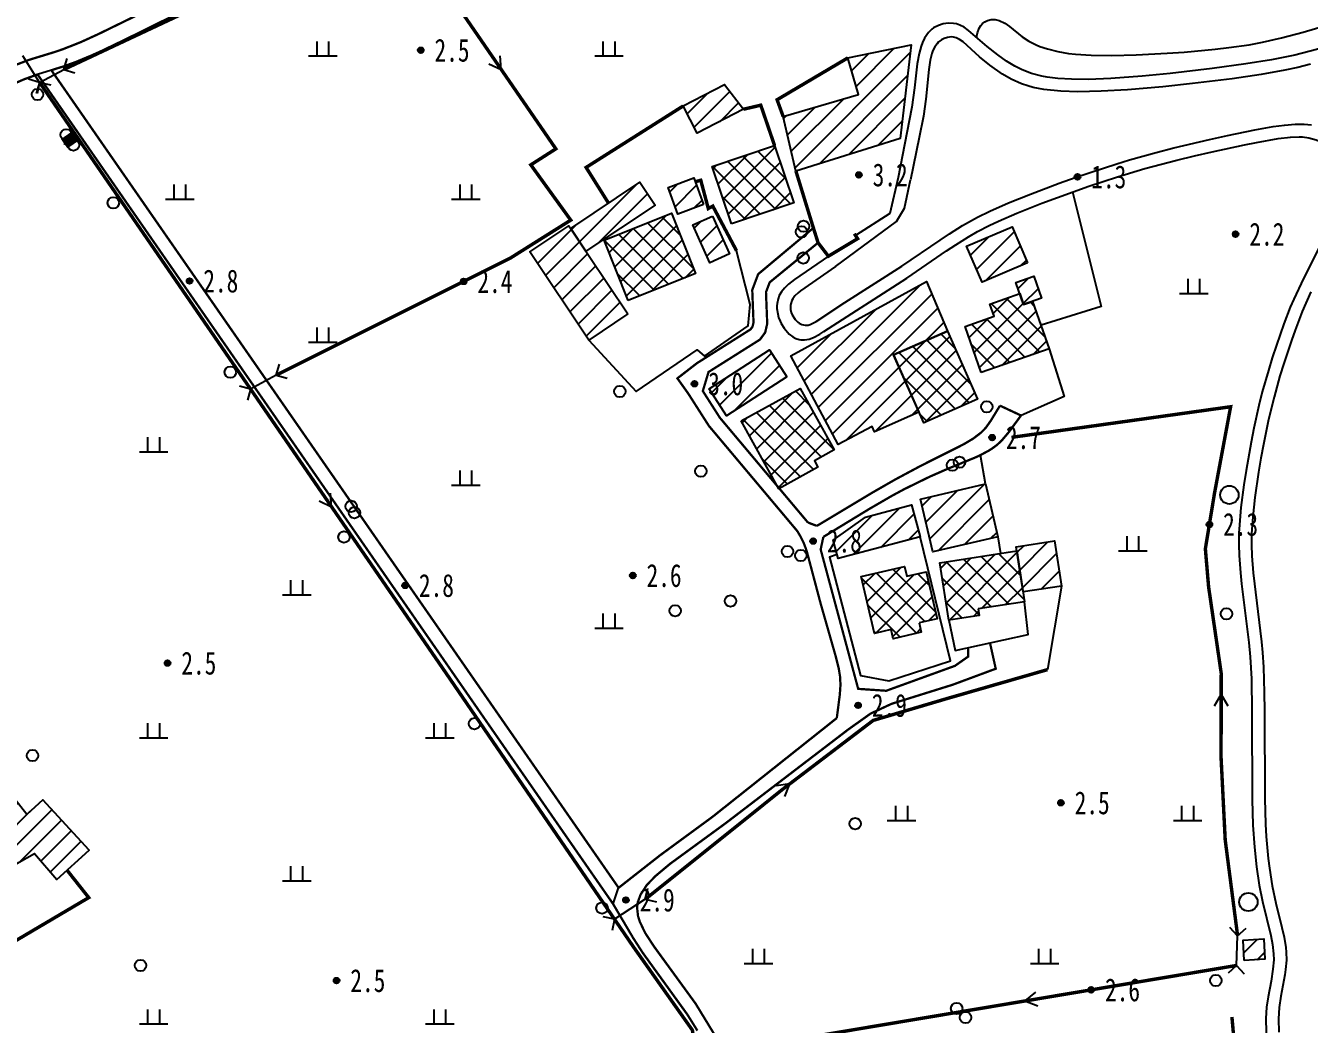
# Model space of a CAD drawing. Header units: metres. Extents: x 494039 to 619385, y 3351420 to 3402703.
# Drawn here: x 590987.4 to 591211.7, y 3392741.3 to 3392915.9 of the extents above; entities that cross this region are included whole.
import ezdxf
from ezdxf.enums import TextEntityAlignment as Align

# ---------------------------------------------------------------- set-up
doc = ezdxf.new("R2010")
doc.units = ezdxf.units.M
for name, pattern in [('2180', [0]), ('2430', [0]), ('2450', [0]), ('4410a', [0]), ('8521', [0]), ('8522', [0]), ('9610', [0])]:
    doc.linetypes.add(name, pattern=pattern)
for name, color, linetype in [('210100', 130, 'Continuous'), ('220200', 130, 'Continuous'), ('220900', 130, '2180'), ('261301', 141, 'Continuous'), ('310300', 8, 'Continuous'), ('310500', 8, 'Continuous'), ('380201', 8, '2430'), ('380202', 8, '2450'), ('420500', 8, 'Continuous'), ('440100', 8, 'Continuous'), ('510301', 8, 'Continuous'), ('510402', 8, 'Continuous'), ('720100', 8, 'Continuous'), ('760201', 8, '8521'), ('760202', 8, '8522'), ('810100', 8, '9610'), ('810302', 8, 'Continuous'), ('810501', 8, 'Continuous')]:
    doc.layers.add(name, color=color, linetype=linetype)
pattern_1 = [(45, (0, 0), (-1.767766953, 1.767766953), []), (135, (0, 0), (-1.767766953, -1.767766953), [])]
pattern_2 = [(45, (0, 0), (-1.767766953, 1.767766953), [])]

# ---------------------------------------------------------------- blocks, each defined once
blk = doc.blocks.new('gc170')
at = {"linetype": 'Continuous'}
blk.add_circle((0, 0), 0.5, dxfattribs=at)
blk = doc.blocks.new('gu')
at = {"flags": 128}
for points in [[(3.75, 0), (-3.75, 0)], [(2.71, -0.6), (3.75, 0), (3.75, 0), (2.71, 0.6)]]:
    blk.add_lwpolyline(points, dxfattribs=at)
blk = doc.blocks.new('p_point')
for radius in [0.25, 0.2, 0.15, 0.1, 0.05]:
    blk.add_circle((0, 0), radius)
blk.add_point((0, 0))
blk = doc.blocks.new('vm')
at = {"linetype": 'Continuous'}
for p, q in [((-0.5, 0), (-0.5, 1.3)), ((0.5, 1.3), (0.5, 0)), ((1.25, 0), (-1.25, 0))]:
    blk.add_line(p, q, dxfattribs=at)
blk = doc.blocks.new('v1')
blk.add_circle((0, 0), 0.8)
blk = doc.blocks.new('1-3&1-4')
at = {"layer": '310300', "linetype": 'Continuous'}
h = blk.add_hatch(dxfattribs=at)
h.set_pattern_fill('ANSI31', color=8, scale=20, style=0)
h.set_pattern_definition(pattern_2)
h.paths.add_polyline_path([(591119.7784, 3392899.9875), (591132.9517, 3392903.8747), (591131.0696, 3392910.2528), (591142.1435, 3392912.5397), (591140.2443, 3392896.1761), (591121.9952, 3392890.4766)])
h = blk.add_hatch(dxfattribs=at)
h.set_pattern_fill('ANSI31', color=8, scale=20, style=0)
h.set_pattern_definition(pattern_2)
h.paths.add_polyline_path([(591112.8355, 3392901.2762), (591104.7626, 3392897.09), (591102.2943, 3392901.8501), (591109.519, 3392905.5965)])
h = blk.add_hatch(dxfattribs=at)
h.set_pattern_fill('ANSI31', color=8, scale=20, style=0)
h.set_pattern_definition(pattern_2)
h.paths.add_polyline_path([(591082.6325, 3392880.4451), (591094.7227, 3392888.5221), (591097.3951, 3392884.5218), (591085.3049, 3392876.4448)])
h = blk.add_hatch(dxfattribs=at)
h.set_pattern_fill('ANSI31', color=8, scale=20, style=0)
h.set_pattern_definition(pattern_2)
h.paths.add_polyline_path([(591105.8703, 3392884.6296), (591101.358, 3392882.964), (591099.6462, 3392887.6013), (591104.1586, 3392889.2669)])
h = blk.add_hatch(dxfattribs=at)
h.set_pattern_fill('ANSI31', color=8, scale=20, style=0)
h.set_pattern_definition(pattern_2)
h.paths.add_polyline_path([(591107.3921, 3392882.5978), (591110.364, 3392876.0017), (591106.932, 3392874.4554), (591103.9602, 3392881.0515)])
h = blk.add_hatch(dxfattribs=at)
h.set_pattern_fill('ANSI31', color=8, scale=20, style=0)
h.set_pattern_definition(pattern_2)
h.paths.add_polyline_path([(591092.6241, 3392865.489), (591085.7797, 3392860.9165), (591075.4732, 3392876.344), (591082.3176, 3392880.9164)])
h = blk.add_hatch(dxfattribs=at)
h.set_pattern_fill('ANSI31', color=8, scale=20, style=0)
h.set_pattern_definition(pattern_2)
h.paths.add_polyline_path([(591162.493, 3392874.4469), (591154.5285, 3392871.0289), (591151.8294, 3392877.3183), (591159.7939, 3392880.7362)])
h = blk.add_hatch(dxfattribs=at)
h.set_pattern_fill('ANSI31', color=8, scale=20, style=0)
h.set_pattern_definition(pattern_2)
h.paths.add_polyline_path([(591143.5025, 3392848.3302), (591135.7102, 3392844.8872), (591135.3098, 3392845.7934), (591129.4073, 3392842.6842), (591121.1143, 3392858.1652), (591144.8202, 3392871.1545), (591148.4666, 3392862.5017), (591139.0745, 3392858.3518)])
h = blk.add_hatch(dxfattribs=at)
h.set_pattern_fill('ANSI31', color=8, scale=20, style=0)
h.set_pattern_definition(pattern_2)
h.paths.add_polyline_path([(591161.798, 3392867.1455), (591160.4498, 3392870.9723), (591163.5774, 3392872.0742), (591164.9256, 3392868.2473)])
h = blk.add_hatch(dxfattribs=at)
h.set_pattern_fill('ANSI31', color=8, scale=20, style=0)
h.set_pattern_definition(pattern_2)
h.paths.add_polyline_path([(591120.4165, 3392854.5134), (591109.8811, 3392847.6746), (591106.823, 3392852.3858), (591117.3584, 3392859.2246)])
h = blk.add_hatch(dxfattribs=at)
h.set_pattern_fill('ANSI31', color=8, scale=20, style=0)
h.set_pattern_definition(pattern_2)
h.paths.add_polyline_path([(591157.2932, 3392826.56), (591145.94, 3392823.8996), (591143.7753, 3392833.1371), (591155.1286, 3392835.7975)])
h = blk.add_hatch(dxfattribs=at)
h.set_pattern_fill('ANSI31', color=8, scale=20, style=0)
h.set_pattern_definition(pattern_2)
h.paths.add_polyline_path([(591143.7271, 3392826.5051), (591129.3669, 3392822.7492), (591128.5265, 3392825.9625), (591134.1492, 3392829.9891), (591142.2257, 3392832.1301)])
h = blk.add_hatch(dxfattribs=at)
h.set_pattern_fill('ANSI31', color=8, scale=20, style=0)
h.set_pattern_definition(pattern_2)
h.paths.add_polyline_path([(591161.6888, 3392816.899), (591160.4768, 3392824.7978), (591167.1941, 3392825.8285), (591168.4061, 3392817.9297)])
h = blk.add_hatch(dxfattribs=at)
h.set_pattern_fill('ANSI31', color=8, scale=20, style=0)
h.set_pattern_definition(pattern_2)
h.paths.add_polyline_path([(590985.8419, 3392769.4089), (590988.9172, 3392771.1658), (590992.7883, 3392766.6172), (590998.4413, 3392771.7481), (590990.3654, 3392780.5869), (590987.5449, 3392778.01), (590980.7962, 3392786.5766), (590976.9625, 3392783.9215), (590971.7964, 3392791.381), (590958.797, 3392782.3782), (590973.0429, 3392761.8082), (590977.996, 3392765.2385), (590977.3304, 3392766.4909), (590974.1303, 3392764.7899), (590969.4264, 3392773.6396), (590980.4724, 3392779.5109)])
h = blk.add_hatch(dxfattribs=at)
h.set_pattern_fill('ANSI31', color=8, scale=20, style=0)
h.set_pattern_definition(pattern_2)
h.paths.add_polyline_path([(591200.3578, 3392752.4824), (591200.1556, 3392756.0575), (591203.7539, 3392756.261), (591203.9562, 3392752.6859)])
at = {"layer": '310500', "linetype": 'Continuous'}
h = blk.add_hatch(dxfattribs=at)
h.set_pattern_fill('ANSI37', color=8, scale=20, style=0)
h.set_pattern_definition(pattern_1)
h.paths.add_polyline_path([(591110.7392, 3392881.2597), (591107.3784, 3392891.263), (591118.2668, 3392894.9212), (591121.6276, 3392884.9178)])
h = blk.add_hatch(dxfattribs=at)
h.set_pattern_fill('ANSI37', color=8, scale=20, style=0)
h.set_pattern_definition(pattern_1)
h.paths.add_polyline_path([(591092.6913, 3392867.8602), (591088.4917, 3392878.3893), (591100.2555, 3392883.0814), (591104.4551, 3392872.5524)])
h = blk.add_hatch(dxfattribs=at)
h.set_pattern_fill('ANSI37', color=8, scale=20, style=0)
h.set_pattern_definition(pattern_1)
h.paths.add_polyline_path([(591154.402, 3392855.2313), (591151.554, 3392863.3154), (591156.6471, 3392865.1097), (591155.9001, 3392867.23), (591161.1203, 3392869.0691), (591161.798, 3392867.1455), (591163.3637, 3392867.6971), (591166.281, 3392859.4162)])
h = blk.add_hatch(dxfattribs=at)
h.set_pattern_fill('ANSI37', color=8, scale=20, style=0)
h.set_pattern_definition(pattern_1)
h.paths.add_polyline_path([(591139.0745, 3392858.3518), (591148.4666, 3392862.5017), (591153.7223, 3392850.6069), (591144.3301, 3392846.4571)])
h = blk.add_hatch(dxfattribs=at)
h.set_pattern_fill('ANSI37', color=8, scale=20, style=0)
h.set_pattern_definition(pattern_1)
h.paths.add_polyline_path([(591112.4533, 3392846.7883), (591122.7515, 3392852.481), (591128.6818, 3392841.7532), (591125.2228, 3392839.8411), (591125.8513, 3392838.704), (591119.0122, 3392834.9234)])
h = blk.add_hatch(dxfattribs=at)
h.set_pattern_fill('ANSI37', color=8, scale=20, style=0)
h.set_pattern_definition(pattern_1)
h.paths.add_polyline_path([(591153.8558, 3392813.9197), (591154.0307, 3392812.7801), (591148.701, 3392811.9623), (591147.1594, 3392822.0087), (591160.5886, 3392824.0693), (591161.9553, 3392815.1625)])
h = blk.add_hatch(dxfattribs=at)
h.set_pattern_fill('ANSI37', color=8, scale=20, style=0)
h.set_pattern_definition(pattern_1)
h.paths.add_polyline_path([(591143.5182, 3392811.4887), (591143.8977, 3392809.8695), (591139.0138, 3392808.725), (591138.6408, 3392810.3167), (591135.76, 3392809.6416), (591133.4286, 3392819.5904), (591140.9992, 3392821.3645), (591141.4054, 3392819.6309), (591144.7386, 3392820.412), (591146.6573, 3392812.2243)])
at = {"layer": '210100', "color": 141, "linetype": 'Continuous', "flags": 128}
for points in [[(591211.9283, 3392909.1407), (591209.7102, 3392908.5914), (591207.4371, 3392908.1047), (591203.322, 3392907.3692), (591198.262, 3392906.6197), (591191.3072, 3392905.7476), (591186.1067, 3392905.1936), (591179.9699, 3392904.6738), (591175.3545, 3392904.4082), (591171.2845, 3392904.325), (591168.2782, 3392904.4177), (591165.3401, 3392904.7197), (591163.4376, 3392905.0889), (591162.5087, 3392905.3396), (591161.3962, 3392905.7196), (591159.6233, 3392906.5308), (591158.1013, 3392907.4129), (591155.891, 3392908.9609), (591154.1011, 3392910.4208), (591151.227, 3392913.0471), (591150.6063, 3392913.4884), (591150.0038, 3392913.7731), (591149.5533, 3392913.8839), (591149.1333, 3392913.91), (591148.4805, 3392913.8294), (591147.893, 3392913.6419), (591147.4208, 3392913.3963), (591146.8867, 3392912.9731), (591146.6567, 3392912.7246), (591146.2622, 3392912.1623), (591145.9452, 3392911.5239), (591145.7511, 3392911.0026), (591145.4558, 3392909.8719), (591145.2041, 3392908.2354), (591144.7179, 3392903.0639), (591144.2686, 3392900.0785), (591143.5404, 3392896.3253), (591142.0154, 3392888.9396)], [(591128.9177, 3392873.7762), (591122.7692, 3392869.5404), (591122.3643, 3392869.2048), (591121.8271, 3392868.6601), (591121.4464, 3392868.1236), (591121.2989, 3392867.8331), (591121.1209, 3392867.2806), (591121.0733, 3392866.981), (591121.0783, 3392866.2835), (591121.1939, 3392865.7366), (591121.3458, 3392865.3374), (591121.8653, 3392864.511), (591122.3152, 3392864.0596), (591122.5622, 3392863.8756), (591123.032, 3392863.6306), (591123.6273, 3392863.5097), (591124.1541, 3392863.5603), (591124.4863, 3392863.6527), (591125.5564, 3392864.1756), (591130.5266, 3392867.4692), (591140.5122, 3392873.8281), (591147.2148, 3392878.4121), (591148.8491, 3392879.5077), (591151.1354, 3392880.9502), (591153.7598, 3392882.4122), (591155.8866, 3392883.456), (591159.1371, 3392884.8958), (591162.9884, 3392886.4502), (591167.9947, 3392888.3255), (591170.7929, 3392889.3232), (591173.6004, 3392890.2908), (591178.1118, 3392891.7614), (591180.3245, 3392892.4314), (591184.9637, 3392893.7171), (591188.0699, 3392894.5154), (591194.3111, 3392896.0129), (591197.4495, 3392896.7128), (591202.1936, 3392897.6776), (591205.3955, 3392898.234), (591207.3771, 3392898.5178), (591209.2566, 3392898.6846), (591210.8375, 3392898.6847), (591212.1164, 3392898.5461)], [(591212.0089, 3392869.3676), (591210.4916, 3392865.9266), (591209.2442, 3392862.687), (591208.5999, 3392860.8731), (591207.2767, 3392856.8546), (591206.6038, 3392854.6476), (591205.5638, 3392850.9432), (591204.6167, 3392847.0497), (591203.7139, 3392842.6948), (591203.2642, 3392840.2633), (591202.8497, 3392837.8262), (591202.2062, 3392833.4308), (591201.8298, 3392830.0079), (591201.6375, 3392827.0729), (591201.6043, 3392825.1162), (591201.6602, 3392823.237), (591201.8886, 3392820.2307), (591203.364, 3392808.1981), (591203.5431, 3392806.3144), (591203.713, 3392803.767), (591203.8653, 3392799.3035), (591203.9058, 3392796.1125), (591203.9473, 3392780.7871), (591204.0798, 3392776.3194), (591204.2027, 3392774.165), (591204.5527, 3392770.3178), (591204.7583, 3392768.6401), (591205.2335, 3392765.5404), (591205.8589, 3392762.473), (591206.9316, 3392758.267), (591207.3173, 3392756.538), (591207.6047, 3392754.7372), (591207.6802, 3392753.9498), (591207.7166, 3392752.5279), (591207.5897, 3392750.9116), (591207.45, 3392749.9449), (591206.7575, 3392746.2487), (591206.4725, 3392744.2495), (591206.3611, 3392742.2895), (591206.4035, 3392739.9318)]]:
    blk.add_lwpolyline(points, dxfattribs=at)
at = {"layer": '210100', "color": 141, "linetype": 'Continuous', "elevation": 2.9662, "flags": 128}
blk.add_lwpolyline([(591128.9177, 3392873.7762), (591139.5822, 3392881.6801), (591140.9713, 3392883.9952), (591142.0154, 3392888.9396)], dxfattribs=at)
at = {"layer": '220200', "color": 141, "linetype": 'Continuous', "const_width": 0.6, "flags": 128}
for points in [[(591031.1592, 3392854.8096), (591072.0312, 3392875.2231), (591082.6409, 3392881.8942), (591075.6597, 3392891.5548), (591080.0384, 3392894.3545), (591052.2329, 3392934.7485), (591086.5754, 3392951.1446)], [(590989.796, 3392905.9608), (591061.1977, 3392802.1906), (591093.6641, 3392754.7588), (591103.9002, 3392740.3045), (591104.4169, 3392736.7224), (591104.1988, 3392734.5035), (591103.5589, 3392733.7869), (591099.99, 3392731.8056)], [(591199.2, 3392756.7718), (591197.0308, 3392773.5294), (591196.3078, 3392787.9216), (591196.3326, 3392802.6724), (591194.1239, 3392817.8145), (591193.5613, 3392824.4408), (591195.155, 3392834.1368), (591197.9771, 3392849.2726), (591159.6716, 3392843.9212)], [(591165.9611, 3392803.317), (591148.2429, 3392798.2157), (591135.5104, 3392794.4478), (591119.6904, 3392782.4113), (591095.6686, 3392763.1804)], [(591198.2031, 3392742.6069), (591201.875, 3392701.7419), (591201.6136, 3392686.0023), (591200.4007, 3392675.0584), (591196.0627, 3392661.4721), (591191.9304, 3392651.7587), (591189.7657, 3392648.9029)]]:
    blk.add_lwpolyline(points, dxfattribs=at)
for points, elevation in [([(590994.0261, 3392908.2203), (591036.9249, 3392928.3578)], 2.5739), ([(591115.9648, 3392737.668), (591199.0024, 3392751.6079)], 2.9577)]:
    blk.add_lwpolyline(points, dxfattribs=dict(at, elevation=elevation))
at = {"layer": '220900', "color": 141, "linetype": 'Continuous'}
for p, q in [((590994.0261, 3392908.2203), (590994.6072, 3392910.134)), ((590989.796, 3392905.9608), (590987.8823, 3392906.5419)), ((590994.0261, 3392908.2203), (590995.9398, 3392907.6392)), ((590989.796, 3392905.9608), (590989.2149, 3392904.0471)), ((590989.796, 3392905.9608), (590989.3536, 3392904.0103)), ((590989.796, 3392905.9608), (590991.7465, 3392905.5184)), ((591031.1592, 3392854.8096), (591031.708, 3392856.7328)), ((591031.1592, 3392854.8096), (591033.0824, 3392854.2608)), ((591026.6847, 3392852.3219), (591024.7615, 3392852.8707)), ((591026.6847, 3392852.3219), (591026.1359, 3392850.3987)), ((591095.6686, 3392763.1804), (591096.0896, 3392765.1356)), ((591095.6686, 3392763.1804), (591097.6238, 3392762.7594)), ((591090.2807, 3392759.7017), (591088.3255, 3392760.1227)), ((591090.2807, 3392759.7017), (591089.8597, 3392757.7465)), ((591199.2, 3392756.7718), (591197.8409, 3392758.2391)), ((591199.2, 3392756.7718), (591200.6673, 3392758.1309)), ((591199.0024, 3392751.6079), (591197.5351, 3392750.2488)), ((591199.0024, 3392751.6079), (591200.3615, 3392750.1406))]:
    blk.add_line(p, q, dxfattribs=at)
at = {"layer": '220900', "color": 141, "linetype": '2180', "flags": 128}
for points, elevation in [([(590989.796, 3392905.9608), (590986.8677, 3392910.6072)], 2.8319), ([(590989.796, 3392905.9608), (590994.0261, 3392908.2203)], 2.8319), ([(591031.1592, 3392854.8096), (591026.6847, 3392852.3219)], 2.9134), ([(591095.6686, 3392763.1804), (591090.2807, 3392759.7017)], 2.8554), ([(591199.0024, 3392751.6079), (591199.2, 3392756.7718)], 2.8554)]:
    blk.add_lwpolyline(points, dxfattribs=dict(at, elevation=elevation))
at = {"layer": '310300', "color": 8, "linetype": 'Continuous', "flags": 128}
for points in [[(591119.7784, 3392899.9875), (591132.9517, 3392903.8747), (591131.0696, 3392910.2528), (591142.1435, 3392912.5397), (591140.2443, 3392896.1761), (591121.9952, 3392890.4766)], [(591092.6241, 3392865.489), (591085.7797, 3392860.9165), (591075.4732, 3392876.344), (591082.3176, 3392880.9164)], [(591162.493, 3392874.4469), (591154.5285, 3392871.0289), (591151.8294, 3392877.3183), (591159.7939, 3392880.7362)], [(591143.5025, 3392848.3302), (591135.7102, 3392844.8872), (591135.3098, 3392845.7934), (591129.4073, 3392842.6842), (591121.1143, 3392858.1652), (591144.8202, 3392871.1545), (591148.4666, 3392862.5017), (591139.0745, 3392858.3518)], [(591120.4165, 3392854.5134), (591109.8811, 3392847.6746), (591106.823, 3392852.3858), (591117.3584, 3392859.2246)], [(590985.8419, 3392769.4089), (590988.9172, 3392771.1658), (590992.7883, 3392766.6172), (590998.4413, 3392771.7481), (590990.3654, 3392780.5869), (590987.5449, 3392778.01), (590980.7962, 3392786.5766), (590976.9625, 3392783.9215), (590971.7964, 3392791.381), (590958.797, 3392782.3782), (590973.0429, 3392761.8082), (590977.996, 3392765.2385), (590977.3304, 3392766.4909), (590974.1303, 3392764.7899), (590969.4264, 3392773.6396), (590980.4724, 3392779.5109)], [(591200.3578, 3392752.4824), (591200.1556, 3392756.0575), (591203.7539, 3392756.261), (591203.9562, 3392752.6859)]]:
    blk.add_lwpolyline(points, close=True, dxfattribs=at)
for points, elevation in [([(591112.8355, 3392901.2762), (591104.7626, 3392897.09), (591102.2943, 3392901.8501), (591109.519, 3392905.5965)], 6.4752), ([(591082.6325, 3392880.4451), (591094.7227, 3392888.5221), (591097.3951, 3392884.5218), (591085.3049, 3392876.4448)], 6.7654), ([(591105.8703, 3392884.6296), (591101.358, 3392882.964), (591099.6462, 3392887.6013), (591104.1586, 3392889.2669)], 6.1626), ([(591107.3921, 3392882.5978), (591110.364, 3392876.0017), (591106.932, 3392874.4554), (591103.9602, 3392881.0515)], 6.1626), ([(591161.798, 3392867.1455), (591160.4498, 3392870.9723), (591163.5774, 3392872.0742), (591164.9256, 3392868.2473)], 6.9053), ([(591157.2932, 3392826.56), (591145.94, 3392823.8996), (591143.7753, 3392833.1371), (591155.1286, 3392835.7975)], 6.0078), ([(591143.7271, 3392826.5051), (591129.3669, 3392822.7492), (591128.5265, 3392825.9625), (591134.1492, 3392829.9891), (591142.2257, 3392832.1301)], 6.6687), ([(591161.6888, 3392816.899), (591160.4768, 3392824.7978), (591167.1941, 3392825.8285), (591168.4061, 3392817.9297)], 6.758)]:
    blk.add_lwpolyline(points, close=True, dxfattribs=dict(at, elevation=elevation))
at = {"layer": '310500', "color": 8, "linetype": 'Continuous', "flags": 128}
for points, elevation in [([(591110.7392, 3392881.2597), (591107.3784, 3392891.263), (591118.2668, 3392894.9212), (591121.6276, 3392884.9178)], 14.371), ([(591154.402, 3392855.2313), (591151.554, 3392863.3154), (591156.6471, 3392865.1097), (591155.9001, 3392867.23), (591161.1203, 3392869.0691), (591161.798, 3392867.1455), (591163.3637, 3392867.6971), (591166.281, 3392859.4162)], 11.9628), ([(591112.4533, 3392846.7883), (591122.7515, 3392852.481), (591128.6818, 3392841.7532), (591125.2228, 3392839.8411), (591125.8513, 3392838.704), (591119.0122, 3392834.9234)], 14.124)]:
    blk.add_lwpolyline(points, close=True, dxfattribs=dict(at, elevation=elevation))
for points in [[(591092.6913, 3392867.8602), (591088.4917, 3392878.3893), (591100.2555, 3392883.0814), (591104.4551, 3392872.5524)], [(591139.0745, 3392858.3518), (591148.4666, 3392862.5017), (591153.7223, 3392850.6069), (591144.3301, 3392846.4571)], [(591153.8558, 3392813.9197), (591154.0307, 3392812.7801), (591148.701, 3392811.9623), (591147.1594, 3392822.0087), (591160.5886, 3392824.0693), (591161.9553, 3392815.1625)], [(591143.5182, 3392811.4887), (591143.8977, 3392809.8695), (591139.0138, 3392808.725), (591138.6408, 3392810.3167), (591135.76, 3392809.6416), (591133.4286, 3392819.5904), (591140.9992, 3392821.3645), (591141.4054, 3392819.6309), (591144.7386, 3392820.412), (591146.6573, 3392812.2243)]]:
    blk.add_lwpolyline(points, close=True, dxfattribs=at)
at = {"layer": '380201', "color": 8, "linetype": '2430', "const_width": 0.6, "flags": 128}
for points in [[(591131.0696, 3392910.2528), (591118.7053, 3392902.9358), (591119.7784, 3392899.9875)], [(591102.2943, 3392901.8501), (591085.3219, 3392891.1052), (591089.2418, 3392884.8606)], [(591118.2668, 3392894.9212), (591115.854, 3392901.9852), (591112.8355, 3392901.2762)], [(590973.0429, 3392761.8082), (590979.8669, 3392752.5338), (590998.3909, 3392763.4685), (590994.5999, 3392768.2615)]]:
    blk.add_lwpolyline(points, dxfattribs=at)
for points, elevation in [([(591121.9952, 3392890.4766), (591124.8647, 3392881.1282), (591125.8664, 3392877.9412), (591127.6717, 3392875.5893), (591132.7816, 3392878.6574), (591132.2056, 3392879.5238)], 6.0659), ([(591111.6149, 3392876.5412), (591107.4714, 3392884.3436), (591106.68, 3392883.9234), (591105.3647, 3392888.8644), (591104.4038, 3392888.6027)], 5.597)]:
    blk.add_lwpolyline(points, dxfattribs=dict(at, elevation=elevation))
at = {"layer": '380202', "color": 8, "linetype": '2450', "flags": 128}
for points in [[(591085.7797, 3392860.9165), (591094.0939, 3392851.9332), (591104.7538, 3392859.2497), (591106.0217, 3392858.1087), (591113.6607, 3392863.3913), (591113.9746, 3392867.1266), (591111.6149, 3392876.5412)], [(591129.1916, 3392823.4195), (591127.8461, 3392822.9786), (591133.2974, 3392802.3192), (591138.2137, 3392801.3666), (591148.9914, 3392804.8747), (591143.7271, 3392826.5051)]]:
    blk.add_lwpolyline(points, dxfattribs=at)
at = {"layer": '380202', "color": 8, "linetype": '2450', "elevation": 4.5328, "flags": 128}
blk.add_lwpolyline([(591148.701, 3392811.9623), (591149.8224, 3392806.69), (591162.6165, 3392809.4488), (591161.9553, 3392815.1625)], dxfattribs=at)
at = {"layer": '420500', "color": 8, "linetype": 'Continuous', "const_width": 0.4, "flags": 128}
for points in [[(590991.8561, 3392908.1027), (590994.0287, 3392908.7771), (590996.1465, 3392909.5423), (590998.9193, 3392910.6946), (591000.6315, 3392911.4685), (591004.7019, 3392913.4266), (591014.6195, 3392918.3295), (591024.5583, 3392923.0338), (591038.8287, 3392929.6074), (591058.864, 3392938.4433), (591088.928, 3392952.8349), (591091.25, 3392954.1327), (591090.7571, 3392956.8243)], [(590965.024, 3392899.6882), (590982.5396, 3392907.6496), (590985.8895, 3392909.1203), (590987.9653, 3392909.9108), (590992.3649, 3392911.2565), (590993.8305, 3392911.7512), (590997.0376, 3392913.0209), (591000.1364, 3392914.441), (591007.7975, 3392918.1804)], [(590920.0711, 3392877.0333), (590924.707, 3392878.7191), (590929.3127, 3392880.4786), (590935.0379, 3392882.8784), (590942.4463, 3392886.2027), (590956.701, 3392892.7499), (590983.6846, 3392905.0184), (590987.0352, 3392906.4851), (590989.4483, 3392907.3648)], [(591125.0519, 3392880.5327), (591115.4024, 3392872.4526), (591114.3633, 3392869.6862), (591114.5863, 3392864.0154), (591114.4133, 3392863.2736), (591114.0589, 3392862.7913), (591104.6984, 3392856.8853), (591101.2784, 3392854.2355), (591103.1266, 3392851.6561), (591106.7856, 3392845.9278), (591122.267, 3392827.5054)], [(591125.8664, 3392877.9412), (591117.4089, 3392871.0143), (591116.7645, 3392869.2987), (591116.9812, 3392863.7873), (591116.6239, 3392862.2559), (591115.7128, 3392861.0159), (591106.7248, 3392855.345), (591105.7246, 3392852.0175), (591108.711, 3392847.3424), (591124.0922, 3392829.0392)], [(591125.6534, 3392828.4451), (591135.4521, 3392834.3167), (591139.4024, 3392836.5812), (591143.8469, 3392838.9604), (591150.685, 3392842.3913), (591151.5914, 3392842.8708), (591152.9594, 3392843.6875), (591154.3181, 3392844.7177), (591154.9202, 3392845.3107), (591155.3001, 3392845.7587), (591156.0419, 3392846.8106), (591157.6654, 3392849.4637)], [(591126.7913, 3392826.5196), (591134.8486, 3392831.4257), (591138.7787, 3392833.7024), (591140.9385, 3392834.8696), (591145.383, 3392837.0455), (591148.5452, 3392838.4345), (591153.3634, 3392840.4101), (591154.192, 3392840.7933), (591155.6266, 3392841.5538), (591156.2323, 3392841.9311), (591157.0917, 3392842.5567), (591157.9312, 3392843.3235), (591159.1989, 3392844.8283), (591161.3426, 3392847.7419)], [(591122.267, 3392827.5054), (591122.8118, 3392826.5642), (591123.3288, 3392825.5285), (591123.7412, 3392824.465), (591123.9671, 3392823.7355), (591126.3545, 3392814.7262), (591128.9752, 3392805.5515), (591129.475, 3392803.5505), (591129.7184, 3392802.0744), (591129.7844, 3392800.6194), (591129.6642, 3392798.9194), (591129.1411, 3392794.8516)], [(591126.7913, 3392826.5196), (591126.3213, 3392824.3273), (591132.8803, 3392799.9594), (591137.7838, 3392799.6262), (591149.7933, 3392803.9809), (591152.1224, 3392805.6142), (591152.072, 3392807.1751)], [(591155.9141, 3392808.0036), (591156.9205, 3392803.4761), (591149.4155, 3392800.6876), (591138.7128, 3392797.3427), (591135.0406, 3392795.6309), (591131.087, 3392792.8169)], [(591129.1411, 3392794.8516), (591107.4075, 3392777.5827), (591098.2894, 3392770.8946), (591091.0065, 3392765.1805)], [(591131.087, 3392792.8169), (591109.6982, 3392776.4626), (591099.9735, 3392769.3546), (591097.4867, 3392767.2711), (591095.954, 3392765.697), (591094.8519, 3392764.0058), (591094.3598, 3392762.6754), (591094.2289, 3392761.7897), (591094.396, 3392760.26), (591094.6969, 3392759.2921), (591095.6301, 3392757.3283), (591097.1664, 3392754.9664), (591104.4784, 3392744.9132), (591108.6583, 3392738.052)], [(591090.0375, 3392762.3687), (591093.5801, 3392756.3659), (591095.2203, 3392753.8261), (591103.009, 3392743.0513), (591104.7756, 3392740.2189)]]:
    blk.add_lwpolyline(points, dxfattribs=at)
at = {"layer": '420500', "color": 8, "linetype": 'Continuous', "const_width": 0.4, "elevation": 3.1475, "flags": 128}
for points in [[(591157.6654, 3392849.4637), (591161.3426, 3392847.7419)], [(591124.0922, 3392829.0392), (591125.6534, 3392828.4451)]]:
    blk.add_lwpolyline(points, dxfattribs=at)
at = {"layer": '440100', "color": 8, "linetype": '4410a', "const_width": 0.4, "elevation": 3.2026, "flags": 128}
blk.add_lwpolyline([(590989.4483, 3392907.3648), (591090.0375, 3392762.3687)], dxfattribs=at)
at = {"layer": '440100', "color": 8, "linetype": 'Continuous', "const_width": 0.4, "elevation": 3.2026, "flags": 128}
blk.add_lwpolyline([(590991.8561, 3392908.1027), (591091.0065, 3392765.1805)], dxfattribs=at)
at = {"layer": '510402', "color": 8, "linetype": 'Continuous'}
for p, q in [((590996.0183, 3392896.6863), (590994.0481, 3392895.316)), ((590994.0481, 3392895.316), (590994.1561, 3392895.1607)), ((590994.1561, 3392895.1607), (590996.1263, 3392896.531)), ((590996.1263, 3392896.531), (590996.0183, 3392896.6863))]:
    blk.add_line(p, q, dxfattribs=at)
at = {"layer": '510402', "color": 8, "linetype": 'Continuous', "const_width": 2.4, "flags": 128}
blk.add_lwpolyline([(590994.5162, 3392896.7445), (590995.6582, 3392895.1025)], dxfattribs=at)
at = {"layer": '760201', "color": 8, "linetype": '8521', "flags": 128}
for points in [[(591153.5766, 3392913.8424), (591153.7601, 3392914.6346), (591154.0259, 3392915.4273), (591154.2997, 3392915.9192), (591154.5905, 3392916.249), (591155.0177, 3392916.5731), (591155.494, 3392916.8036), (591156.1186, 3392916.9514), (591156.8374, 3392916.9593), (591157.5315, 3392916.8073), (591158.51, 3392916.3434), (591159.3375, 3392915.7648), (591161.5699, 3392913.9203), (591162.6905, 3392913.1779), (591163.9637, 3392912.5325), (591164.6185, 3392912.2626), (591165.9576, 3392911.8115), (591167.7903, 3392911.362), (591169.6591, 3392911.0485), (591170.8382, 3392910.9076), (591173.576, 3392910.7095), (591177.2127, 3392910.6494), (591181.4402, 3392910.7589), (591186.8606, 3392911.0606), (591189.8659, 3392911.2816), (591195.2613, 3392911.7744), (591197.6505, 3392912.046), (591201.2172, 3392912.5501), (591203.5419, 3392912.9747), (591206.8402, 3392913.7314), (591210.6602, 3392914.7632), (591215.5408, 3392916.2338), (591218.2383, 3392917.1039), (591222.5268, 3392918.5805), (591225.7086, 3392919.7833), (591228.3229, 3392920.8836), (591231.08, 3392922.2218), (591233.2212, 3392923.4177), (591235.979, 3392925.1702), (591237.7359, 3392926.4415), (591239.2003, 3392927.6324), (591240.9471, 3392929.298), (591241.6438, 3392930.0745), (591242.8219, 3392931.5436), (591247.1879, 3392937.7452)], [(591251.807, 3392935.3714), (591249.5075, 3392932.6128), (591247.1588, 3392929.9032), (591245.2397, 3392927.8481), (591243.5908, 3392926.2454), (591241.4969, 3392924.4083), (591239.6966, 3392923.0115), (591237.8249, 3392921.7099), (591235.0695, 3392920.0492), (591232.0588, 3392918.5399), (591228.965, 3392917.1954), (591225.2905, 3392915.7616), (591221.0384, 3392914.2449), (591216.7501, 3392912.8382), (591212.9734, 3392911.7134), (591209.1712, 3392910.7362), (591205.1441, 3392909.9226), (591200.6391, 3392909.1931), (591194.7432, 3392908.3931), (591187.4015, 3392907.5429), (591182.5263, 3392907.0657), (591177.0667, 3392906.6544), (591173.1155, 3392906.4963), (591170.1876, 3392906.5106), (591167.788, 3392906.6542), (591165.9066, 3392906.8893), (591164.9825, 3392907.058), (591163.1763, 3392907.5233), (591161.545, 3392908.1514), (591160.2588, 3392908.8062), (591158.8308, 3392909.6788), (591157.2667, 3392910.7835), (591155.402, 3392912.2638), (591152.1618, 3392915.058), (591151.3821, 3392915.6017), (591150.6281, 3392915.9884), (591150.066, 3392916.1775), (591149.5323, 3392916.2789), (591148.6754, 3392916.3099), (591148.2031, 3392916.2669), (591147.7359, 3392916.1843), (591146.9143, 3392915.9358), (591146.0593, 3392915.4981), (591145.7287, 3392915.2571), (591145.1513, 3392914.6983), (591144.4668, 3392913.6953), (591144.1115, 3392912.936), (591143.8894, 3392912.3275), (591143.5382, 3392911.0305), (591143.2124, 3392909.1853), (591142.7305, 3392905.0287), (591142.2378, 3392901.6491), (591141.4085, 3392897.177), (591139.851, 3392889.3337)], [(591127.6717, 3392875.5893), (591121.7391, 3392871.4989), (591120.6887, 3392870.6737), (591119.9869, 3392869.9986), (591119.4595, 3392869.3445), (591119.0957, 3392868.7213), (591118.866, 3392868.1254), (591118.7052, 3392867.3343), (591118.6736, 3392866.8851), (591118.6807, 3392866.4275), (591118.8092, 3392865.4993), (591118.9785, 3392864.881), (591119.2202, 3392864.257), (591119.428, 3392863.83), (591119.9259, 3392863.0209), (591120.5166, 3392862.2979), (591120.8407, 3392861.9787), (591121.4451, 3392861.5041), (591121.9933, 3392861.1975), (591122.5616, 3392860.9996), (591122.849, 3392860.9467), (591123.5197, 3392860.9403), (591123.9076, 3392861.0006), (591124.2981, 3392861.1011), (591125.0846, 3392861.4035), (591126.17, 3392861.9812), (591126.8581, 3392862.4079), (591141.3951, 3392871.763), (591148.3247, 3392876.5137), (591149.9286, 3392877.5864), (591152.1721, 3392878.9978), (591153.7225, 3392879.8865), (591155.7989, 3392880.9592), (591157.3827, 3392881.7098), (591160.5986, 3392883.1116), (591164.9523, 3392884.8424), (591167.6972, 3392885.8706), (591173.2216, 3392887.834), (591178.2252, 3392889.4865), (591182.9925, 3392890.8978), (591188.5924, 3392892.3668), (591191.6601, 3392893.1165), (591194.7379, 3392893.8363), (591200.4178, 3392895.068), (591202.5015, 3392895.4774), (591206.3107, 3392896.1369), (591208.437, 3392896.4067), (591209.934, 3392896.4676), (591210.5537, 3392896.4432), (591211.6593, 3392896.3025), (591212.9545, 3392895.9342), (591213.8707, 3392895.5133), (591214.3079, 3392895.2586), (591215.045, 3392894.7306), (591215.6313, 3392894.19), (591216.1362, 3392893.586), (591216.5676, 3392892.8724), (591216.75, 3392892.4669), (591217.0264, 3392891.6148), (591217.2224, 3392890.5425), (591217.2784, 3392889.9037), (591217.2755, 3392888.4523), (591217.1986, 3392887.571), (591216.9037, 3392885.845), (591216.4564, 3392884.1588), (591215.8917, 3392882.503), (591215.4084, 3392881.2767), (591214.3299, 3392878.8529), (591210.718, 3392871.6743), (591209.0205, 3392868.1023), (591208.4056, 3392866.6587), (591207.2704, 3392863.7443), (591205.9819, 3392860.0632), (591205.262, 3392857.8386), (591204.5775, 3392855.6031), (591203.518, 3392851.8514), (591202.914, 3392849.4731), (591202.0371, 3392845.5458), (591201.5443, 3392843.0757), (591200.6649, 3392838.1145), (591200.2812, 3392835.6274), (591199.7697, 3392831.6432), (591199.503, 3392828.6531), (591199.4225, 3392827.1578), (591199.3877, 3392825.1641), (591199.444, 3392823.2667), (591199.6749, 3392820.2312), (591199.8785, 3392818.334), (591201.1648, 3392808.0812), (591201.3954, 3392805.5418), (591201.5986, 3392801.7139), (591201.7089, 3392795.9645), (591201.7527, 3392780.6199), (591201.884, 3392776.1464), (591202.1401, 3392772.2658), (591202.5064, 3392768.8361), (591202.9708, 3392765.6698), (591203.5311, 3392762.7742), (591205.0092, 3392756.8233), (591205.3002, 3392755.2603), (591205.4765, 3392753.6488), (591205.5004, 3392752.5753), (591205.3812, 3392750.9618), (591205.0437, 3392748.8727), (591204.518, 3392746.1464), (591204.2555, 3392744.3057), (591204.1391, 3392742.3222), (591204.1806, 3392739.9362), (591204.4032, 3392737.147), (591204.5883, 3392735.5512), (591206.1716, 3392724.7664), (591206.7248, 3392719.7884), (591207.282, 3392712.9463), (591207.5708, 3392708.5918), (591208.0372, 3392699.8744), (591208.2409, 3392693.3112), (591208.2589, 3392690.7676), (591208.1749, 3392685.9985), (591208.0873, 3392684.0963), (591207.8448, 3392680.9414), (591207.7042, 3392679.6874), (591207.367, 3392677.4421), (591206.8203, 3392674.827), (591206.4512, 3392673.3436), (591205.516, 3392670.0249), (591204.0081, 3392665.2538), (591201.1452, 3392656.6893), (591200.2364, 3392654.2519), (591199.4592, 3392652.4797), (591198.6633, 3392650.9676), (591197.9803, 3392649.8861), (591196.807, 3392648.3952), (591195.3765, 3392646.969), (591193.7925, 3392645.7081), (591192.8968, 3392645.1121), (591192.0043, 3392644.5924), (591190.3955, 3392643.8019), (591188.7322, 3392643.1259), (591187.6718, 3392642.7481), (591184.8655, 3392641.8783), (591181.5995, 3392640.9888), (591170.6701, 3392638.1866), (591150.1352, 3392633.0467), (591139.1976, 3392631.1333), (591134.2934, 3392625.489), (591135.0825, 3392613.6581), (591143.1062, 3392611.671), (591148.6204, 3392612.1443), (591163.8409, 3392614.4794), (591168.089, 3392615.0791), (591173.5853, 3392615.7714), (591175.7046, 3392615.9906), (591179.522, 3392616.2767), (591181.2186, 3392616.3419), (591183.7621, 3392616.3401), (591185.0327, 3392616.2828), (591187.1478, 3392616.0803), (591189.0092, 3392615.7636), (591190.7233, 3392615.3301), (591192.2323, 3392614.8178), (591193.5255, 3392614.2588), (591194.7532, 3392613.5936), (591195.3359, 3392613.2175), (591196.1629, 3392612.5942), (591196.7606, 3392612.0567), (591197.5359, 3392611.2117), (591198.5408, 3392609.799), (591198.8912, 3392609.1963), (591199.5047, 3392607.9449), (591200.0968, 3392606.3573), (591200.5286, 3392604.7548), (591200.8958, 3392602.7967), (591201.2134, 3392600.1459), (591201.807, 3392593.1273), (591202.087, 3392591.1454), (591202.4152, 3392589.5058), (591202.9787, 3392587.3454), (591203.8006, 3392584.7888), (591204.8231, 3392582.0565), (591207.1406, 3392576.4675), (591207.7603, 3392574.627), (591208.1991, 3392572.7823), (591208.5173, 3392570.7276), (591208.6807, 3392569.1211), (591208.7886, 3392567.5534), (591208.8883, 3392564.4166), (591208.8431, 3392559.7092), (591208.543, 3392552.3837), (591208.1284, 3392543.4861), (591207.9457, 3392535.817), (591207.9096, 3392527.601), (591208.0185, 3392521.0307), (591208.1237, 3392518.2945), (591208.3826, 3392514.3162), (591208.6901, 3392511.6579), (591209.1436, 3392509.0995), (591210.6337, 3392502.0451), (591210.9018, 3392500.4442), (591211.2624, 3392497.626), (591211.4837, 3392494.7955), (591211.5374, 3392493.3786), (591211.5461, 3392491.7624), (591211.4176, 3392488.7727), (591211.0435, 3392484.5929), (591208.1206, 3392455.2566), (591207.3298, 3392448.5926), (591206.6741, 3392444.1471), (591205.8566, 3392439.6123), (591205.2566, 3392436.5976), (591203.3244, 3392427.574), (591198.8512, 3392407.2904), (591196.7182, 3392398.764)]]:
    blk.add_lwpolyline(points, dxfattribs=at)
at = {"layer": '760202', "color": 8, "linetype": '8522', "flags": 128}
blk.add_lwpolyline([(591139.851, 3392889.3337), (591138.4277, 3392883.0351), (591132.3981, 3392879.2343), (591132.7816, 3392878.6574), (591127.6717, 3392875.5893)], dxfattribs=at)
at = {"layer": '810100', "color": 8, "linetype": '9610', "flags": 128}
for points in [[(590991.8561, 3392908.1027), (590989.4483, 3392907.3648)], [(591170.3493, 3392886.8278), (591175.3696, 3392866.7714), (591164.8368, 3392863.5156)], [(591166.281, 3392859.4162), (591168.8836, 3392851.0414), (591161.3426, 3392847.7419)], [(591090.0375, 3392762.3687), (591091.0065, 3392765.1805)]]:
    blk.add_lwpolyline(points, dxfattribs=at)
at = {"layer": '810100', "color": 8, "linetype": '9610', "elevation": 2.9656, "flags": 128}
for points in [[(591155.1286, 3392835.7975), (591154.2311, 3392840.8204)], [(591157.2932, 3392826.56), (591157.7526, 3392823.6341)], [(591168.4061, 3392817.9297), (591165.9611, 3392803.317)]]:
    blk.add_lwpolyline(points, dxfattribs=at)
at = {"layer": '261301', "color": 141, "linetype": 'Continuous', "xscale": 2, "yscale": 2}
for p, rotation in [((591066.2525, 3392914.3817, 3.1877), 304.5442568458864), ((591036.5634, 3392837.9576, 3.1877), 304.5156089561299), ((591196.3139, 3392791.5189, 3.21), 89.90280763397747), ((591115.0538, 3392778.6994, 3.21), 38.68038074928187), ((591169.4241, 3392746.6424, 3.2989), 189.528709051325)]:
    blk.add_blockref('gu', p, dxfattribs=dict(at, rotation=rotation))
at = {"layer": '510301', "color": 8, "linetype": 'Continuous', "xscale": 2, "yscale": 2}
for p in [(590989.4453, 3392903.8708, 3.2968), (591002.6869, 3392884.915, 3.2968), (591123.3129, 3392880.8185, 3.3457), (591122.9671, 3392879.8479, 3.3346), (591123.2793, 3392875.2766, 3.3124), (591023.142, 3392855.3081, 3.2968), (591091.2257, 3392851.9497, 3.153), (591155.3512, 3392849.2733, 3.3902), (591149.3517, 3392839.0601, 3.3902), (591150.5964, 3392839.5666, 3.3902), (591105.3929, 3392838.0174, 3.4347), (591044.2527, 3392831.8642, 3.2968), (591044.828, 3392830.752, 3.2968), (591043.0083, 3392826.4954, 3.2968), (591120.5145, 3392823.9824, 3.405), (591122.8636, 3392823.2763, 3.3902), (591100.8869, 3392813.6171, 3.3902), (591110.5678, 3392815.3235, 3.405), (591197.2422, 3392813.0744, 2.8684), (591065.8073, 3392793.8794, 3.2968), (590988.5574, 3392788.2951, 2.9839), (591132.3581, 3392776.3899, 3.2616), (591088.1048, 3392761.6493, 3.2968), (591007.4471, 3392751.6198, 3.2999), (591195.4015, 3392748.9796, 3.2968), (591150.0937, 3392744.0768, 3.2968), (591151.6477, 3392742.5076, 3.2968)]:
    blk.add_blockref('gc170', p, dxfattribs=at)
at = {"layer": '510402', "color": 8, "linetype": 'Continuous', "xscale": 2, "yscale": 2}
for p in [(590994.4622, 3392896.8221), (590995.7122, 3392895.0249)]:
    blk.add_blockref('gc170', p, dxfattribs=at)
at = {"layer": '720100', "color": 8, "linetype": 'Continuous', "xscale": 2, "yscale": 2, "zscale": 2}
for p in [(591056.4263, 3392911.5957, 2.4687), (591133.0076, 3392889.8057, 3.2496), (591171.2175, 3392889.4574, 1.3), (591198.8525, 3392879.4436, 2.1787), (591016.0121, 3392871.2549, 2.7824), (591063.923, 3392871.1735, 2.4231), (591104.2536, 3392853.2896, 2.9618), (591156.2921, 3392843.8814, 2.7258), (591194.2634, 3392828.7124, 2.3416), (591124.9983, 3392825.7954, 2.8281), (591093.488, 3392819.7782, 2.5631), (591053.7028, 3392818.0383, 2.7642), (591012.1766, 3392804.4585, 2.4773), (591132.8608, 3392797.0759, 2.8531), (591168.3213, 3392780.0428, 2.4962), (591092.2899, 3392763.0515, 2.8905), (591041.7166, 3392748.9663, 2.4976), (591173.6262, 3392747.3479, 2.6196)]:
    blk.add_blockref('p_point', p, dxfattribs=at)
at = {"layer": '810302', "color": 8, "linetype": 'Continuous', "xscale": 2, "yscale": 2}
for p in [(591039.3224, 3392910.526), (591089.3224, 3392910.526), (591014.3224, 3392885.526), (591064.3224, 3392885.526), (591191.5375, 3392869.0268, 3.0939), (591039.3224, 3392860.526), (591009.7445, 3392841.3371), (591064.3224, 3392835.526), (591180.8811, 3392824.0554, 3.0939), (591034.7445, 3392816.3371), (591089.3224, 3392810.526), (591009.7445, 3392791.3371), (591059.7445, 3392791.3371), (591140.4705, 3392776.9189), (591190.4705, 3392776.9189), (591034.7445, 3392766.3371), (591115.4705, 3392751.9189), (591165.4705, 3392751.9189), (591009.7445, 3392741.3371), (591059.7445, 3392741.3371)]:
    blk.add_blockref('vm', p, dxfattribs=at)
at = {"layer": '810501', "color": 8, "linetype": 'Continuous', "xscale": 2, "yscale": 2}
for p in [(591197.757, 3392833.8633, 3.0939), (591201.0845, 3392762.7012, 3.0939)]:
    blk.add_blockref('v1', p, dxfattribs=at)
at = {"layer": '720100', "color": 8, "width": 0.75}
for s, p in [('2.5', (591058.8263, 3392911.5957, 2.4687)), ('3.2', (591135.4076, 3392889.8057, 3.2496)), ('1.3', (591173.6175, 3392889.4574, 1.3)), ('2.2', (591201.2525, 3392879.4436, 2.1787)), ('2.8', (591018.4121, 3392871.2549, 2.7824)), ('2.4', (591066.323, 3392871.1735, 2.4231)), ('3.0', (591106.6536, 3392853.2896, 2.9618)), ('2.7', (591158.6921, 3392843.8814, 2.7258)), ('2.3', (591196.6634, 3392828.7124, 2.3416)), ('2.8', (591127.3983, 3392825.7954, 2.8281)), ('2.6', (591095.888, 3392819.7782, 2.5631)), ('2.8', (591056.1028, 3392818.0383, 2.7642)), ('2.5', (591014.5766, 3392804.4585, 2.4773)), ('2.9', (591135.2608, 3392797.0759, 2.8531)), ('2.5', (591170.7213, 3392780.0428, 2.4962)), ('2.9', (591094.6899, 3392763.0515, 2.8905)), ('2.5', (591044.1166, 3392748.9663, 2.4976)), ('2.6', (591176.0262, 3392747.3479, 2.6196))]:
    blk.add_text(s, height=4, dxfattribs=at).set_placement(p, align=Align.MIDDLE_LEFT)

msp = doc.modelspace()

# ---------------------------------------------------------------- block references
msp.add_blockref('1-3&1-4', (0, 0))

doc.saveas('drawing.dxf')
